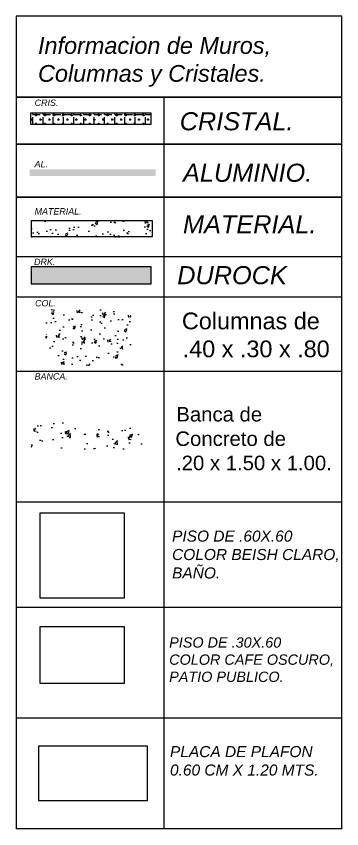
# Model space of a CAD drawing. Header units: millimetres. Extents: x 0 to 21977, y 2 to 7635.
# Drawn here: x 10995.94 to 10998.25, y 3816.21 to 3821.97 of the extents above; entities that cross this region are included whole.
import ezdxf

# ---------------------------------------------------------------- set-up
doc = ezdxf.new("R2010")
doc.units = ezdxf.units.MM
doc.layers.add('CUADRO IMFORMATIVO', color=144, linetype='Continuous')
doc.styles.get("Standard").update_dxf_attribs({"font": 'arial.ttf'})

msp = doc.modelspace()

# ---------------------------------------------------------------- hatches: boundary and pattern name
at = {"layer": 'CUADRO IMFORMATIVO'}
h = msp.add_hatch(dxfattribs=at)
h.set_pattern_fill('ANGLE', color=151, scale=0.010385)
h.set_pattern_definition([(0, (-11794.835896, -4063.511164), (0, 0.07254180236), [0.05275767444, -0.01978412792]), (90, (-11794.835896, -4063.511164), (-0.07254180236, 4e-18), [0.05275767444, -0.01978412792])])
h.paths.add_polyline_path([(10996.895, 3821.2042), (10996.895, 3821.2873), (10996.0426, 3821.2873), (10996.0426, 3821.2042)])
h = msp.add_hatch(dxfattribs=at)
h.set_pattern_fill('CROSS', color=161, scale=0.005)
h.paths.add_polyline_path([(10996.0426, 3821.2042), (10996.0426, 3821.2873), (10996.895, 3821.2873), (10996.895, 3821.2042)])
h = msp.add_hatch(color=161, dxfattribs=at)
h.dxf.hatch_style = 1
h.paths.add_polyline_path([(10996.9289, 3820.838), (10996.9289, 3820.8853), (10996.0346, 3820.8853), (10996.0346, 3820.838)])
h = msp.add_hatch(dxfattribs=at)
h.set_pattern_fill('AR-CONC', color=250, scale=0.001)
h.set_pattern_definition([(50, (0.0001, 0), (0.182184669, -0.0159390855), [0.01905, -0.20955]), (355, (0.0001, 0), (-0.0352434214, 0.1910568452), [0.01524, -0.1676405842]), (100.4514447, (0.01528, -0.00133), (0.146941247, 0.175117752), [0.0161900088, -0.1780902446]), (46.1842, (0.0001, 0.0508), (0.271079041, -0.042042328), [0.028575, -0.314325]), (96.6355576, (0.0227, 0.0473), (0.237404134, 0.2474261246), [0.024285023, -0.267135608]), (351.1841512, (0.0001, 0.0508), (0.237404134, 0.2474261246), [0.022859967, -0.251459732]), (21, (0.0255, 0.0381), (0.1516143913, -0.1022651982), [0.01905, -0.20955]), (326, (0.0255, 0.0381), (0.0618020283, 0.184187966), [0.01524, -0.16764]), (71.451445, (0.03813, 0.02958), (0.2134164193, 0.081922769), [0.0161900088, -0.1780899376]), (37.5, (0.0001, 0), (0.00308860325, 0.08455503887), [0, -0.165608, 0, -0.17018, 0, -0.168275]), (7.5, (0.0001, 0), (0.0668196625, 0.1001805748), [0, -0.097028, 0, -0.161798, 0, -0.064135]), (327.5, (-0.05654, 0), (0.13559059517, -0.005728744), [0, -0.0635, 0, -0.19812, 0, -0.26289]), (317.5, (-0.08194, 0), (0.1481291814, 0.025426491), [0, -0.08255, 0, -0.131572, 0, -0.18669])])
h.paths.add_polyline_path([(10996.9034, 3820.4071), (10996.0472, 3820.4071), (10996.0472, 3820.5218), (10996.9034, 3820.5218)])
at = {"layer": 'CUADRO IMFORMATIVO', "true_color": 0x0a85ff}
h = msp.add_hatch(color=150, dxfattribs=at)
h.dxf.hatch_style = 1
h.paths.add_polyline_path([(10996.0449, 3820.1932), (10996.0449, 3820.0731), (10996.8977, 3820.0731), (10996.8977, 3820.1932)])
at = {"layer": 'CUADRO IMFORMATIVO'}
h = msp.add_hatch(dxfattribs=at)
h.set_pattern_fill('AR-CONC', color=142, scale=0.001)
h.set_pattern_definition([(50, (18.55573, 23.4516), (0.182184669, -0.0159390855), [0.01905, -0.20955]), (355, (18.55573, 23.4516), (-0.0352434214, 0.1910568452), [0.01524, -0.1676405842]), (100.4514447, (18.57092, 23.45027), (0.146941247, 0.175117752), [0.0161900088, -0.1780902446]), (46.1842, (18.55573, 23.5024), (0.271079041, -0.042042328), [0.028575, -0.314325]), (96.6355576, (18.57832, 23.4989), (0.237404134, 0.2474261246), [0.024285023, -0.267135608]), (351.1841512, (18.55573, 23.5024), (0.237404134, 0.2474261246), [0.022859967, -0.251459732]), (21, (18.58113, 23.4897), (0.1516143913, -0.1022651982), [0.01905, -0.20955]), (326, (18.58113, 23.4897), (0.0618020283, 0.184187966), [0.01524, -0.16764]), (71.451445, (18.59377, 23.48118), (0.2134164193, 0.081922769), [0.0161900088, -0.1780899376]), (37.5, (18.55573, 23.4516), (0.00308860325, 0.08455503887), [0, -0.165608, 0, -0.17018, 0, -0.168275]), (7.5, (18.55573, 23.4516), (0.0668196625, 0.1001805748), [0, -0.097028, 0, -0.161798, 0, -0.064135]), (327.5, (18.49909, 23.4516), (0.13559059517, -0.005728744), [0, -0.0635, 0, -0.19812, 0, -0.26289]), (317.5, (18.47369, 23.4516), (0.1481291814, 0.025426491), [0, -0.08255, 0, -0.131572, 0, -0.18669])])
h.paths.add_polyline_path([(10996.1524, 3819.4906), (10996.7524, 3819.4906), (10996.7524, 3819.8906), (10996.1524, 3819.8906)])
h = msp.add_hatch(dxfattribs=at)
h.set_pattern_fill('AR-CONC', color=142, scale=0.001228)
h.set_pattern_definition([(50, (4256.03059, 1484.32152), (0.2237743324, -0.019577708), [0.023398791, -0.2573867034]), (355, (4256.03059, 1484.32152), (-0.0432888955, 0.234671876), [0.018719033, -0.20591008]), (100.4514447, (4256.04923, 1484.31988), (0.180485436, 0.215094158), [0.0198859126, -0.2187452205]), (46.1842, (4256.03059, 1484.3839), (0.332961779, -0.051639877), [0.035098187, -0.386080055]), (96.6355576, (4256.05833, 1484.3796), (0.291599463, 0.303909303), [0.029828881, -0.328118127]), (351.184151, (4256.0306, 1484.3839), (0.291599463, 0.303909303), [0.028078509, -0.308863715]), (21, (4256.06178, 1484.36831), (0.18622538, -0.125610605), [0.023398791, -0.2573867034]), (326, (4256.06178, 1484.36831), (0.075910381, 0.226234948), [0.018719033, -0.205909363]), (71.451445, (4256.0773, 1484.35785), (0.2621357605, 0.1006243446), [0.0198859126, -0.2187448435]), (37.5, (4256.030585, 1484.321516), (0.0037936789, 0.1038575171), [0, -0.2034134917, 0, -0.2090292016, 0, -0.2066893224]), (7.5, (4256.03059, 1484.32152), (0.0820734558, 0.1230500973), [0, -0.1191778433, 0, -0.1987337334, 0, -0.0787759304]), (327.5, (4255.96101, 1484.321516), (0.1665436235, -0.0070365189), [0, -0.0779959707, 0, -0.2433474287, 0, -0.3229033188]), (317.5, (4255.92981, 1484.32152), (0.1819445558, 0.0312309268), [0, -0.101394762, 0, -0.1616076513, 0, -0.229308154])])
h.paths.add_polyline_path([(10996.0489, 3818.9012), (10996.835, 3818.9012), (10996.835, 3819.0873), (10996.0489, 3819.0873)])

# ---------------------------------------------------------------- linework, layer by layer
for p, q in [((10998.2478, 3821.9725), (10995.94, 3821.9725)), ((10995.94, 3821.9725), (10995.94, 3816.2053)), ((10998.2478, 3816.2053), (10998.2478, 3821.9725)), ((10995.94, 3821.397), (10998.2478, 3821.397)), ((10995.94, 3821.397), (10998.2478, 3821.397)), ((10998.2478, 3821.397), (10995.94, 3821.397)), ((10996.9854, 3821.397), (10996.9854, 3816.2053)), ((10995.94, 3821.0646), (10998.2478, 3821.0646)), ((10998.2478, 3821.0646), (10995.94, 3821.0646)), ((10995.94, 3820.6887), (10998.2478, 3820.6887)), ((10998.2478, 3820.6887), (10995.94, 3820.6887)), ((10998.2478, 3820.2647), (10995.94, 3820.2647)), ((10998.2478, 3819.9777), (10995.94, 3819.9777)), ((10998.2478, 3819.452), (10995.94, 3819.452)), ((10995.94, 3818.54), (10995.94, 3818.5245)), ((10998.2478, 3818.5245), (10995.94, 3818.5245)), ((10998.2478, 3818.5245), (10995.94, 3818.5245)), ((10998.2478, 3817.775), (10995.94, 3817.775)), ((10998.2478, 3817.775), (10995.94, 3817.775)), ((10998.2478, 3816.9901), (10995.94, 3816.9901)), ((10998.2478, 3816.9901), (10995.94, 3816.9901)), ((10998.2478, 3816.9901), (10995.94, 3816.9901)), ((10998.2478, 3816.2053), (10995.94, 3816.2053))]:
    msp.add_line(p, q, dxfattribs=at)
at = {"layer": 'CUADRO IMFORMATIVO', "color": 151}
for points in [[(10996.0426, 3821.2042), (10996.0426, 3821.2873), (10996.895, 3821.2873), (10996.895, 3821.2042)], [(10996.1066, 3817.845), (10996.7066, 3817.845), (10996.7066, 3818.445), (10996.1066, 3818.445)]]:
    msp.add_lwpolyline(points, close=True, dxfattribs=at)
at = {"layer": 'CUADRO IMFORMATIVO', "color": 142}
msp.add_lwpolyline([(10996.9034, 3820.4071), (10996.0472, 3820.4071), (10996.0472, 3820.5218), (10996.9034, 3820.5218)], close=True, dxfattribs=at)
at = {"layer": 'CUADRO IMFORMATIVO', "color": 150, "true_color": 0x0a85ff}
msp.add_lwpolyline([(10996.0449, 3820.1932), (10996.0449, 3820.0731), (10996.8977, 3820.0731), (10996.8977, 3820.1932)], close=True, dxfattribs=at)
at = {"layer": 'CUADRO IMFORMATIVO', "color": 152}
msp.add_lwpolyline([(10996.1066, 3817.2389), (10996.7066, 3817.2389), (10996.7066, 3817.6389), (10996.1066, 3817.6389)], close=True, dxfattribs=at)
at = {"layer": 'CUADRO IMFORMATIVO', "color": 186}
msp.add_lwpolyline([(10996.0968, 3816.4056), (10996.8704, 3816.4056), (10996.8704, 3816.7924), (10996.0968, 3816.7924)], close=True, dxfattribs=at)

# ---------------------------------------------------------------- texts
at = {"layer": 'CUADRO IMFORMATIVO', "color": 7}
for s, height, p in [('Columnas de', 0.118814, (10997.1145, 3819.7505)), ('.40 x .30 x .80', 0.118814, (10997.12, 3819.552)), ('Banca de', 0.10306, (10997.0751, 3819.096)), ('Concreto de', 0.103064, (10997.0683, 3818.9224)), ('.20 x 1.50 x 1.00.', 0.103064, (10997.0731, 3818.7503))]:
    msp.add_text(s, height=height, dxfattribs=at).set_placement(p)
at = {"layer": 'CUADRO IMFORMATIVO', "color": 7, "attachment_point": 1}
for s, insert, char_height in [('{\\fArial|b0|i1|c0|p34;Informacion de Muros, \\PColumnas y Cristales.}', (10996.0943, 3821.8243), 0.118885), ('{\\fArial|b0|i1|c0|p34;CRIS.}', (10996.0703, 3821.3811), 0.045157), ('{\\fArial|b0|i1|c0|p34;CRISTAL.}', (10997.0993, 3821.2913), 0.128205), ('{\\fArial|b0|i1|c0|p34;AL.}', (10996.0703, 3820.9459), 0.045157), ('{\\fArial|b0|i1|c0|p34;ALUMINIO.}', (10997.1222, 3820.9259), 0.128348), ('{\\fArial|b0|i1|c0|p34;MATERIAL.}', (10996.0703, 3820.6104), 0.045157), ('{\\fArial|b0|i1|c0|p34;MATERIAL.}', (10997.1222, 3820.5604), 0.128348), ('{\\fArial|b0|i1|c0|p34;DRK.}', (10996.0663, 3820.2519), 0.045157), ('{\\fArial|b0|i1|c0|p34;DUROCK}', (10997.0814, 3820.1988), 0.128348), ('{\\fArial|b0|i1|c0|p34;COL.}', (10996.0733, 3819.9582), 0.045157), ('{\\fArial|b0|i1|c0|p34;BANCA.}', (10996.0703, 3819.4389), 0.045157), ('{\\fArial|b0|i1|c0|p34;PISO DE .60X.60\\PCOLOR BEISH CLARO, \\PBAÑO. }', (10997.0449, 3818.3219), 0.078486), ('{\\fArial|b0|i1|c0|p34;PISO DE .30X.60\\PCOLOR CAFE OSCURO, \\PPATIO PUBLICO. }', (10997.0243, 3817.5642), 0.073105), ('{\\fArial|b0|i1|c0|p34;PLACA DE PLAFON\\P0.60 CM X 1.20 MTS.}', (10997.03, 3816.7921), 0.078486)]:
    msp.add_mtext_dynamic_manual_height_columns(s, width=3.702999, gutter_width=12.5, heights=[0], dxfattribs=dict(at, insert=insert, char_height=char_height))

doc.saveas('drawing.dxf')
